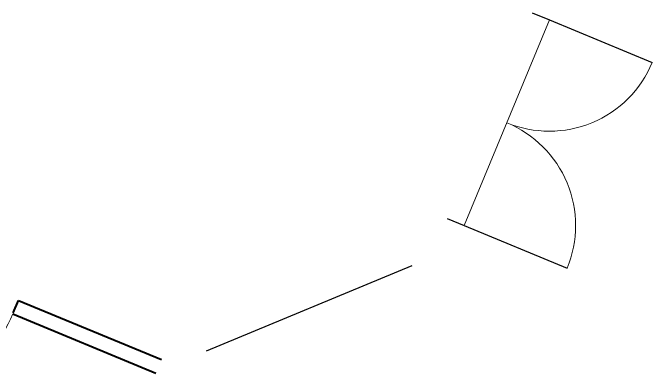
# Model space of a CAD drawing. Header units: inches. Extents: x 2775 to 35798, y 1675 to 10350.
# Drawn here: x 25642.1 to 25848.9, y 7439.4 to 7556.3 of the extents above; entities that cross this region are included whole.
import ezdxf

# ---------------------------------------------------------------- set-up
doc = ezdxf.new("R2010")
doc.units = ezdxf.units.IN
doc.header["$LTSCALE"] = 0.5
doc.header["$MEASUREMENT"] = 0
doc.layers.add('DOORS', color=7, linetype='CONTINUOUS', lineweight=30)
doc.layers.add('INT WALLS', color=7, linetype='CONTINUOUS', lineweight=40)

msp = doc.modelspace()

# ---------------------------------------------------------------- linework, layer by layer
at = {"layer": 'DOORS', "ltscale": 50}
for p, q in [((25810.069, 7556.346), (25815.613, 7554.052)), ((25815.616, 7554.035), (25848.876, 7540.258)), ((25782.541, 7489.816), (25788.085, 7487.523)), ((25788.089, 7487.505), (25821.348, 7473.728)), ((25704.729, 7447.004), (25771.244, 7474.568))]:
    msp.add_line(p, q, dxfattribs=at)
at = {"layer": 'DOORS', "lineweight": 9, "ltscale": 50}
msp.add_line((25788.084, 7487.507), (25815.64, 7554.04), dxfattribs=at)
for centre, radius, start, end in [((25815.624, 7554.032), 35.998, 247.49659, 337.5), ((25788.079, 7487.503), 36.008, 337.50933, 67.52207), ((25608.803, 7472.659), 36.001, 292.51672, 337.51672)]:
    msp.add_arc(centre, radius, start, end, dxfattribs=at)
at = {"layer": 'INT WALLS', "ltscale": 50}
for p, q in [((25642.228, 7459.281), (25643.884, 7463.28)), ((25643.884, 7463.28), (25690.159, 7444.129)), ((25642.067, 7458.891), (25688.342, 7439.74))]:
    msp.add_line(p, q, dxfattribs=at)

doc.saveas('drawing.dxf')
